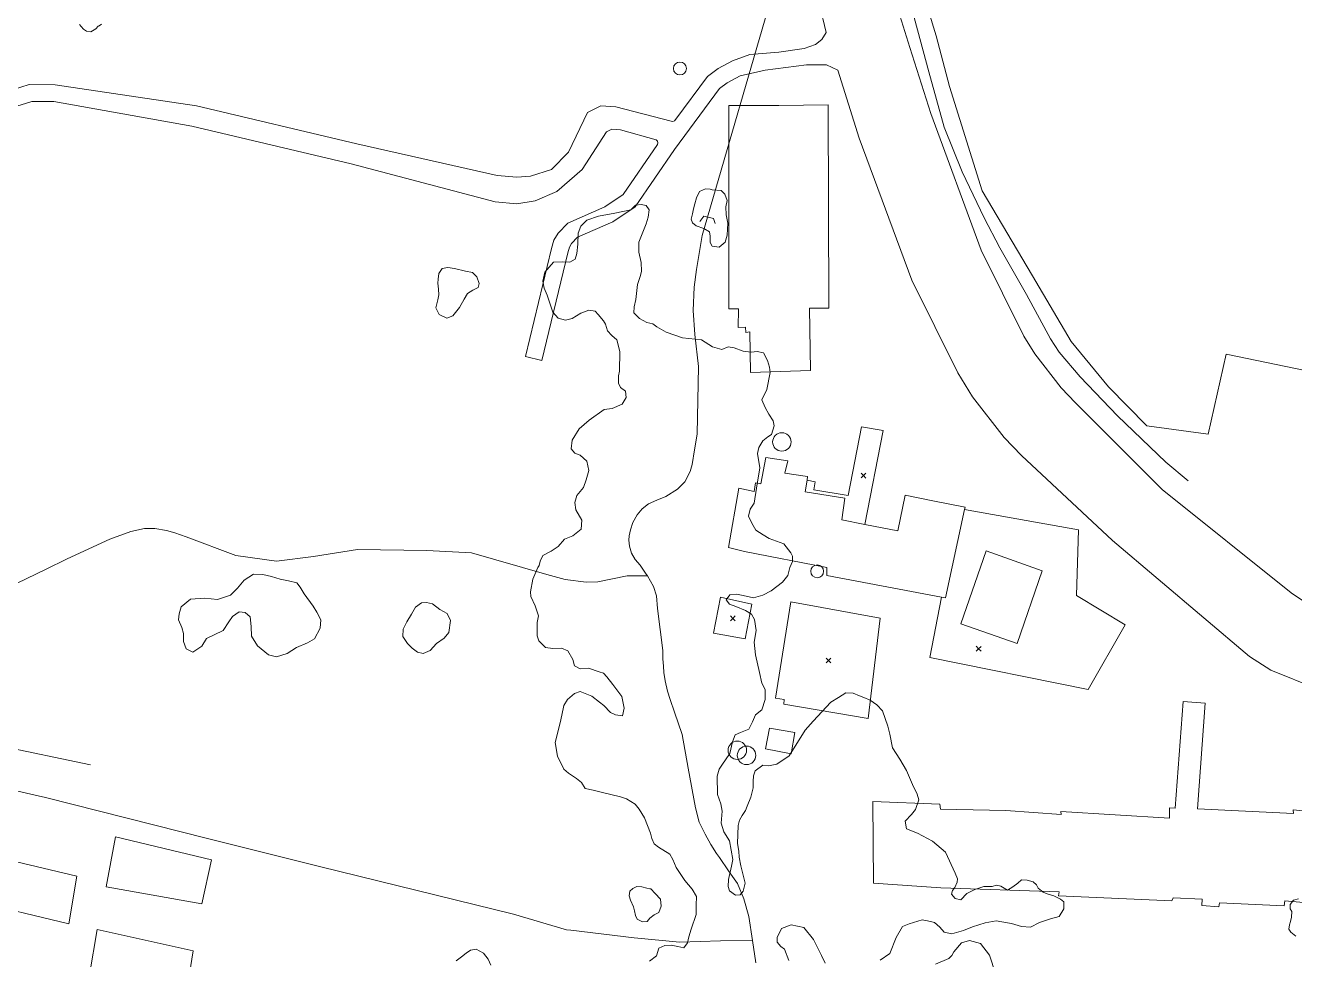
# Model space of a CAD drawing. Header units: metres. Extents: x 4652992 to 4879070, y 2074171 to 2309877.
# Drawn here: x 4654297 to 4654448.3, y 2307290.7 to 2307402.1 of the extents above; entities that cross this region are included whole.
import ezdxf

# ---------------------------------------------------------------- set-up
doc = ezdxf.new("R2010")
doc.units = ezdxf.units.M
doc.header["$MEASUREMENT"] = 0
doc.linetypes.add('DGN Style 3', pattern=[92.779933, 66.271381, -26.508552])
doc.layers.get('0').update_dxf_attribs({"color": 4, "lineweight": 0})
for name, color, linetype, lineweight in [('Level 1', 2, 'Continuous', 0), ('Level 18', 5, 'Continuous', 0), ('Level 19', 38, 'DGN Style 3', 0), ('Level 25', 19, 'Continuous', 0), ('Level 3', 46, 'Continuous', 0), ('Level 30', 5, 'Continuous', 0), ('Level 31', 38, 'Continuous', 0), ('Level 37', 3, 'Continuous', 0), ('Level 40', 1, 'Continuous', 0), ('Level 45', 9, 'Continuous', 0), ('Level 47', 6, 'Continuous', 0), ('Level 61', 4, 'Continuous', 0), ('Level 62', 4, 'Continuous', 0), ('Level 63', 3, 'Continuous', 0)]:
    doc.layers.add(name, color=color, linetype=linetype, lineweight=lineweight)

# ---------------------------------------------------------------- blocks, each defined once
blk = doc.blocks.new('POSTE')
at = {"color": 0, "linetype": 'ByBlock', "lineweight": -2}
blk.add_circle((0, 0), 0.770001, dxfattribs=at)
blk = doc.blocks.new('AL')
at = {"color": 0, "linetype": 'ByBlock', "lineweight": -2, "ltscale": 10}
blk.add_circle((0, 0), 1.100002, dxfattribs=at)
blk = doc.blocks.new('COTA')
at = {"color": 0, "linetype": 'ByBlock', "lineweight": -2, "ltscale": 10}
for p, q in [((0, 0), (-1.419522, -1.408457)), ((-1.408457, 1.419522), (0, 0)), ((1.419522, 1.408457), (0, 0)), ((0, 0), (1.408457, -1.419522))]:
    blk.add_line(p, q, dxfattribs=at)

msp = doc.modelspace()

# ---------------------------------------------------------------- linework, layer by layer
at = {"layer": 'Level 1'}
for points in [[(4654384.049076, 2307290.322202, 1368.831213), (4654383.661472, 2307292.98511, 1368.57588), (4654383.242678, 2307295.862307, 1368.3), (4654382.637087, 2307297.952883, 1368.28), (4654381.863528, 2307299.766482, 1368.24), (4654381.0907, 2307300.911074, 1368.2), (4654380.808901, 2307301.308291, 1368.18), (4654379.713076, 2307302.890688, 1368.14), (4654379.377688, 2307303.347109, 1368.14), (4654378.708681, 2307304.439089, 1368.12), (4654378.013918, 2307305.650088, 1368.08), (4654377.317873, 2307307.106081, 1368.08), (4654376.877932, 2307308.789675, 1368.08), (4654375.992922, 2307313.547488, 1368), (4654375.28528, 2307317.549929, 1367.92), (4654374.352907, 2307320.226076, 1367.8), (4654373.844912, 2307321.727114, 1367.7), (4654373.528322, 2307322.701723, 1367.62), (4654373.247927, 2307323.946718, 1367.5), (4654373.069521, 2307324.959719, 1367.42), (4654373.030703, 2307325.684878, 1367.42), (4654372.978518, 2307326.591921, 1367.38), (4654372.954104, 2307327.558901, 1367.34), (4654372.324282, 2307332.57831, 1367), (4654372.227724, 2307334.097292, 1367), (4654371.872683, 2307335.209902, 1366.98), (4654371.124087, 2307336.480288, 1366.9), (4654371.000628, 2307336.660276, 1366.9), (4654370.259524, 2307337.740725, 1366.9), (4654369.671694, 2307338.409304, 1366.9), (4654369.218081, 2307339.182131, 1366.9), (4654368.987124, 2307340.009707, 1366.88), (4654368.92969, 2307340.722109, 1366.88), (4654368.948733, 2307341.240298, 1366.88), (4654369.101687, 2307341.944521, 1366.88), (4654369.404482, 2307342.831728, 1366.88), (4654369.910891, 2307343.761111, 1366.88), (4654370.519289, 2307344.458498, 1366.86), (4654371.254092, 2307345.049929, 1366.82), (4654372.240725, 2307345.510927, 1366.8), (4654373.331301, 2307345.919314, 1366.78), (4654374.726931, 2307346.806521, 1366.78), (4654375.598086, 2307347.681521, 1366.76), (4654376.228701, 2307348.912905, 1366.72), (4654376.453127, 2307349.733706, 1366.64), (4654376.760317, 2307351.484316, 1366.58), (4654377.04468, 2307353.369875, 1366.56), (4654377.203676, 2307361.431887, 1366), (4654376.789309, 2307365.263308, 1365.38), (4654376.575075, 2307368.109926, 1365.08), (4654376.687929, 2307370.876894, 1365), (4654376.999331, 2307372.985476, 1364.92), (4654377.308474, 2307374.915285, 1364.88), (4654377.674319, 2307377.052492, 1364.74), (4654386.430483, 2307407.294924, 1364.22)], [(4654294.801089, 2307335.048891, 1373), (4654299.344118, 2307337.240114, 1372), (4654301.94208, 2307338.483523, 1371.68), (4654307.0105, 2307340.850283, 1371), (4654309.527102, 2307341.757082, 1370.66), (4654311.17029, 2307342.127688, 1370.6), (4654312.371096, 2307342.119326, 1370.52), (4654313.764895, 2307341.865114, 1370.46), (4654314.769717, 2307341.59009, 1370.4), (4654316.139895, 2307341.132082, 1370.34), (4654322.060122, 2307338.877505, 1370), (4654326.901125, 2307338.211306, 1369.52), (4654331.306093, 2307338.767885, 1369.38), (4654336.577517, 2307339.619082, 1369), (4654344.83893, 2307339.475893, 1368.36), (4654350.156313, 2307339.198305, 1368.24), (4654359.156313, 2307336.615298, 1368), (4654361.305117, 2307336.038332, 1367.72), (4654363.807497, 2307335.713503, 1367.44), (4654365.230105, 2307335.774294, 1367.36), (4654368.726504, 2307336.467531, 1367), (4654371.124087, 2307336.480288, 1366.900002)]]:
    msp.add_polyline3d(points, dxfattribs=at)
at = {"layer": 'Level 18', "color": 30}
for points in [[(4654449.121594, 2307423.284153, 1368.335443), (4654438.496784, 2307429.1146, 1367.633882), (4654425.048812, 2307436.450598, 1366.500835), (4654413.645093, 2307442.657347, 1365.608483), (4654403.44411, 2307448.031192, 1364.870103), (4654401.401282, 2307446.959524, 1364.698298), (4654400.630054, 2307445.643985, 1364.61167), (4654400.44162, 2307445.008088, 1364.593492), (4654400.412261, 2307441.495519, 1364.584514), (4654399.997595, 2307433.179256, 1364.537028), (4654399.384464, 2307420.78245, 1364.766904), (4654398.804535, 2307413.354173, 1364.990231), (4654400.450919, 2307405.881587, 1365.499576), (4654402.407985, 2307399.488688, 1365.846791), (4654404.91551, 2307391.592224, 1366.47045), (4654410.927368, 2307375.290209, 1368.079185), (4654416.032704, 2307365.044262, 1369.19853), (4654417.32861, 2307362.93444, 1369.373028), (4654420.475126, 2307358.876301, 1369.740149), (4654422.170906, 2307357.113501, 1369.89945), (4654432.531091, 2307346.767694, 1370.633236), (4654447.884767, 2307334.435834, 1371.939859), (4654449.495753, 2307333.370823, 1372.083605)], [(4654293.512247, 2307427.33574, 1369.547703), (4654305.229821, 2307424.011532, 1368.578529), (4654306.736979, 2307423.58396, 1368.45941), (4654316.21873, 2307421.512364, 1367.959448), (4654329.211517, 2307419.073678, 1367.306185), (4654344.634991, 2307415.684834, 1366.658465), (4654362.909101, 2307412.015269, 1365.719905), (4654373.629511, 2307409.859706, 1365.152713), (4654377.511177, 2307409.434245, 1364.930792), (4654384.80185, 2307408.950633, 1364.863522), (4654388.021137, 2307407.878246, 1365.045433), (4654390.122392, 2307406.805662, 1365.226911), (4654392.054805, 2307402.917443, 1365.580985), (4654392.46303, 2307401.255796, 1365.723349)], [(4654451.004801, 2307322.978355, 1372.428754), (4654445.487262, 2307325.228282, 1372.089371), (4654442.937507, 2307326.865846, 1371.92045), (4654426.583272, 2307340.67206, 1370.767193), (4654415.747458, 2307350.808942, 1370.140675), (4654413.656534, 2307352.982502, 1369.963704), (4654409.916032, 2307357.806719, 1369.584562), (4654408.155137, 2307360.673576, 1369.33875), (4654402.653088, 2307371.715688, 1368.280719), (4654396.40004, 2307388.671726, 1366.734478), (4654393.830089, 2307396.764775, 1366.02195)]]:
    msp.add_polyline3d(points, dxfattribs=at)
at = {"layer": 'Level 19', "linetype": 'DGN Style 3'}
for points in [[(4654294.4181, 2307394.1135, 1372.504299), (4654297.4082, 2307395.0568, 1372.279871), (4654300.5021, 2307395.0197, 1372.165969), (4654317.3586, 2307392.5229, 1372.008258), (4654336.4707, 2307387.999, 1371.684972), (4654353.2114, 2307384.2196, 1369.596898), (4654355.543, 2307384.024, 1369.109126), (4654357.1881, 2307384.1428, 1368.763095), (4654359.7021, 2307384.9304, 1368.154068), (4654361.7266, 2307387.0052, 1367.547572), (4654363.9734, 2307391.7407, 1367.149416), (4654365.5787, 2307392.5302, 1367.062253), (4654367.3792, 2307392.3962, 1366.928842), (4654373.975985, 2307390.696487, 1366.938902), (4654374.174121, 2307390.6679, 1366.939339), (4654374.361096, 2307390.737153, 1366.937188), (4654374.5239, 2307390.9196, 1366.931813), (4654378.2881, 2307396.0245, 1366.722176), (4654379.5755, 2307396.9816, 1366.650011), (4654381.2677, 2307397.8691, 1366.561218), (4654383.35857, 2307398.641651, 1366.51755), (4654386.815218, 2307398.912053, 1366.504149), (4654389.832173, 2307399.356226, 1366.278621), (4654391.190257, 2307399.822237, 1366.062373), (4654391.922726, 2307400.429801, 1365.88185), (4654392.46303, 2307401.255796, 1365.723349)], [(4654393.830089, 2307396.764775, 1366.02195), (4654392.499481, 2307397.406743, 1366.091471), (4654390.087371, 2307397.400621, 1366.421845), (4654385.169001, 2307396.77037, 1366.598079), (4654382.1966, 2307396.0979, 1366.601078), (4654380.6431, 2307395.2831, 1366.649453), (4654379.7208, 2307394.5975, 1366.737291), (4654374.3467, 2307387.3077, 1366.94802), (4654369.6574, 2307380.4785, 1367.218519), (4654367.007, 2307378.7047, 1367.40394), (4654362.8036, 2307376.8749, 1367.709288), (4654362.0944, 2307376.1115, 1367.763868), (4654361.8314, 2307375.6797, 1367.790311), (4654361.6237, 2307374.9775, 1367.826699), (4654358.5324, 2307362.1633, 1368.655949), (4654356.5882, 2307362.6323, 1368.751224), (4654359.6914, 2307375.4959, 1367.889639), (4654359.9875, 2307376.4973, 1367.832317), (4654360.4916, 2307377.3247, 1367.763463), (4654361.6225, 2307378.542, 1367.678089), (4654366.044, 2307380.4668, 1367.463281), (4654368.226, 2307381.9271, 1367.273654), (4654372.3301, 2307387.9041, 1367.049056), (4654372.392524, 2307388.106084, 1367.052569), (4654372.333045, 2307388.318034, 1367.063896), (4654372.181, 2307388.4567, 1367.082479), (4654367.9333, 2307389.6483, 1367.001436), (4654366.8748, 2307389.7271, 1367.074459), (4654366.2573, 2307389.4234, 1367.137668), (4654363.3681, 2307384.9254, 1367.516251), (4654360.3453, 2307382.2948, 1367.934518), (4654357.7503, 2307381.1939, 1368.497453), (4654355.5739, 2307380.8316, 1369.090812), (4654352.9718, 2307381.0886, 1369.720375), (4654335.8047, 2307385.5942, 1371.723127), (4654316.8141, 2307390.0893, 1372.074842), (4654300.3362, 2307393.0216, 1372.320056), (4654297.7045, 2307393.0531, 1372.437), (4654295.3047, 2307392.296, 1372.654432)]]:
    msp.add_polyline3d(points, dxfattribs=at)
at = {"layer": 'Level 25'}
msp.add_line((4654281.457628, 2307318.743796, 1378.755631), (4654304.703013, 2307313.943256, 1377.955631), dxfattribs=at)
at = {"layer": 'Level 3'}
for points in [[(4654435.625124, 2307347.808108, 1370.6724), (4654432.938723, 2307350.020876, 1370.4224), (4654427.205508, 2307355.546877, 1370), (4654422.732119, 2307360.20508, 1369.63), (4654420.236086, 2307363.145876, 1369.29), (4654419.201113, 2307364.729311, 1369.26), (4654416.324526, 2307370.02112, 1369), (4654413.171511, 2307375.569277, 1368), (4654411.271487, 2307379.150881, 1367.44), (4654408.646487, 2307384.657717, 1367), (4654406.519289, 2307389.959109, 1366.61), (4654404.697512, 2307396.570925, 1366), (4654401.990298, 2307406.637697, 1365.41), (4654400.562075, 2307413.072695, 1365), (4654400.383913, 2307417.141909, 1364.6)], [(4654160.418276, 2307344.10248, 1391.1795), (4654178.096316, 2307339.645876, 1389.4795), (4654206.106651, 2307332.544144, 1386.751346), (4654206.228274, 2307332.513308, 1386.7395), (4654206.610513, 2307332.403347, 1386.670697), (4654219.561526, 2307328.677675, 1384.3395), (4654229.9079, 2307326.180727, 1381.8595), (4654243.171694, 2307323.21332, 1379.3195), (4654259.158694, 2307319.591128, 1377.1795), (4654278.780886, 2307314.710085, 1376.0795), (4654299.344118, 2307310.026491, 1374.9795), (4654318.652285, 2307305.158877, 1372.7595), (4654332.034304, 2307301.820132, 1371.3995), (4654355.17029, 2307296.115298, 1370.0595), (4654361.492129, 2307294.256289, 1369.9195), (4654362.000674, 2307294.204714, 1370), (4654369.569521, 2307293.307131, 1369.78), (4654374.995913, 2307292.793276, 1369.36), (4654379.838477, 2307292.925998, 1369), (4654383.661472, 2307292.98511, 1368.5759)]]:
    msp.add_polyline3d(points, dxfattribs=at)
at = {"layer": 'Level 30', "color": 1, "elevation": 1376.451384, "flags": 128}
msp.add_lwpolyline([(4654418.212794, 2307337.065092), (4654415.214757, 2307328.418225), (4654408.509983, 2307330.728295), (4654411.526893, 2307339.460996), (4654418.212794, 2307337.065092)], dxfattribs=at)
at = {"layer": 'Level 30', "color": 1}
for points in [[(4654390.473342, 2307368.395823, 1371.1514), (4654390.577823, 2307360.963606, 1371.1514), (4654383.427537, 2307360.708174, 1371.1514), (4654383.338784, 2307365.558216, 1371.1514), (4654382.849929, 2307365.508904, 1371.1514), (4654382.825016, 2307366.112197, 1371.1514), (4654381.956279, 2307366.06892, 1370.9514), (4654382.005819, 2307368.310072, 1370.8514), (4654380.824471, 2307368.297721, 1370.6514), (4654380.843155, 2307392.542156, 1370.6514), (4654386.797195, 2307392.575326, 1371.7514), (4654392.676051, 2307392.650366, 1370.6514), (4654392.753824, 2307368.39986, 1370.6514), (4654390.473342, 2307368.395823, 1371.1514)], [(4654390.173664, 2307347.889939, 1371.85023), (4654389.9589, 2307346.484555, 1372.8514), (4654394.680673, 2307345.728974, 1373.4514), (4654394.331399, 2307343.13144, 1375.0514), (4654397.05998, 2307342.601948, 1375.0514), (4654401.005596, 2307341.836286, 1375.0514), (4654401.872166, 2307346.093591, 1375.0514), (4654405.373661, 2307345.371761, 1376.0514), (4654409.022401, 2307344.654754, 1375.2514), (4654408.961949, 2307344.374021, 1375.2514), (4654406.694899, 2307333.846026, 1375.2514), (4654406.218967, 2307333.935024, 1375.2514), (4654392.5408, 2307336.492803, 1375.2514), (4654392.51707, 2307337.483018, 1373.0514), (4654382.712137, 2307339.382687, 1371.6514), (4654380.804877, 2307339.853117, 1370.6514), (4654382.0461, 2307346.913517, 1370.6514), (4654383.851133, 2307346.539252, 1371.6514), (4654384.040148, 2307347.573517, 1371.6514), (4654384.670874, 2307347.431639, 1371.6514), (4654385.243824, 2307350.564216, 1371.2514), (4654387.890813, 2307350.175873, 1371.2514), (4654387.513136, 2307348.715279, 1371.5514), (4654390.237767, 2307348.309419, 1371.5514), (4654390.173664, 2307347.889939, 1371.85023)], [(4654458.367698, 2307296.698856, 1377.5514), (4654447.127417, 2307297.701135, 1377.5514), (4654447.080187, 2307297.130952, 1375.7514), (4654439.37266, 2307297.454584, 1375.7514), (4654439.268335, 2307296.987264, 1375.7514), (4654437.244473, 2307297.147152, 1375.7514), (4654437.285734, 2307297.897332, 1375.9514), (4654433.82323, 2307298.05317, 1375.9514), (4654433.673322, 2307297.697496, 1376.9514), (4654420.163694, 2307298.312541, 1376.9514), (4654420.221746, 2307298.796347, 1375.8514), (4654406.134858, 2307299.27506, 1375.8514), (4654398.086787, 2307299.817679, 1374.6514), (4654398.020648, 2307309.539814, 1375.8514), (4654405.997688, 2307309.221451, 1375.8514), (4654406.066456, 2307308.64964, 1375.8514), (4654413.868817, 2307308.479602, 1376.2514), (4654420.467227, 2307307.998021, 1376.3514), (4654420.451014, 2307308.378392, 1377.6514), (4654433.383143, 2307307.563191, 1377.6514), (4654433.398245, 2307308.786029, 1377.7514), (4654434.078024, 2307308.749652, 1377.8514), (4654435.023313, 2307321.489842, 1376.6514), (4654437.657141, 2307321.290126, 1376.6514)], [(4654437.657141, 2307321.290126, 1376.6514), (4654436.738223, 2307308.674921, 1377.8514), (4654448.186808, 2307308.125782, 1377.8514), (4654448.152842, 2307308.557505, 1377.8514), (4654462.563997, 2307307.140674, 1378.5514)]]:
    msp.add_polyline3d(points, dxfattribs=at)
at = {"layer": 'Level 31', "elevation": 1370.651384, "flags": 128}
msp.add_lwpolyline([(4654388.729078, 2307317.773604), (4654388.28589, 2307315.250103), (4654385.195657, 2307315.824831), (4654385.689238, 2307318.307298), (4654388.729078, 2307317.773604)], dxfattribs=at)
at = {"layer": 'Level 37'}
for points in [[(4654487.303648, 2307398.32048, 1374.351384), (4654478.733302, 2307406.05514, 1373.5323), (4654465.2637, 2307413.628289, 1372.0323), (4654438.534641, 2307428.282425, 1369.5323), (4654421.040744, 2307437.206234, 1368.5323), (4654408.427143, 2307443.715211, 1367.5323), (4654404.136517, 2307444.293216, 1367.5323), (4654402.958989, 2307433.411333, 1367.0323), (4654402.344203, 2307423.129675, 1367.5323), (4654402.51384, 2307410.904081, 1367.5323), (4654405.568482, 2307400.854631, 1368.0323), (4654407.150159, 2307394.834945, 1368.0323), (4654411.061134, 2307382.374228, 1368.9184), (4654417.049989, 2307372.236378, 1370.7184), (4654421.658335, 2307364.40268, 1371.0184), (4654426.121924, 2307358.999032, 1371.3184), (4654430.674373, 2307354.377562, 1371.6184), (4654437.999368, 2307353.353745, 1371.7184), (4654440.150951, 2307362.917088, 1371.7184), (4654464.53881, 2307357.842385, 1373.9184)], [(4654318.012168, 2307297.357793, 1376.851384), (4654319.129652, 2307302.593727, 1376.851384), (4654307.702093, 2307305.326647, 1377.951384), (4654306.571674, 2307299.398249, 1377.951384), (4654318.012168, 2307297.357793, 1376.851384)], [(4654303.099336, 2307300.654434, 1379.351384), (4654302.1197, 2307294.984217, 1379.351384), (4654290.540391, 2307297.738884, 1380.751384), (4654291.829346, 2307303.329829, 1380.751384), (4654303.099336, 2307300.654434, 1379.351384)], [(4654316.970067, 2307291.742248, 1376.851384), (4654316.081183, 2307286.268428, 1376.851384), (4654304.585412, 2307288.88589, 1378.551384), (4654305.506658, 2307294.293898, 1378.551384), (4654316.970067, 2307291.742248, 1376.851384)]]:
    msp.add_polyline3d(points, dxfattribs=at)
at = {"layer": 'Level 40', "color": 3, "flags": 128}
for points, elevation in [([(4654349.444438, 2307372.814926), (4654350.277009, 2307372.627462), (4654350.792282, 2307372.136673), (4654351.049736, 2307371.329177), (4654350.943858, 2307370.853335), (4654350.316011, 2307370.557471), (4654349.661691, 2307370.142644), (4654349.265008, 2307369.482436), (4654348.729455, 2307368.478743), (4654347.942797, 2307367.469124), (4654347.196001, 2307367.20002), (4654346.297405, 2307367.652117), (4654345.907723, 2307368.42688), (4654346.119453, 2307369.378578), (4654346.251785, 2307369.973395), (4654346.218933, 2307370.667867), (4654346.126608, 2307371.375738), (4654346.173002, 2307371.864997), (4654346.259097, 2307372.532713), (4654346.642563, 2307373.13348), (4654347.349705, 2307373.224117), (4654348.136079, 2307373.10952), (4654349.444438, 2307372.814926)], 1374.7), ([(4654331.27907, 2307332.841422), (4654331.716054, 2307332.153412), (4654332.176411, 2307331.238977), (4654332.098217, 2307330.224339), (4654331.450249, 2307328.96905), (4654330.607269, 2307328.494828), (4654329.29597, 2307327.90459), (4654328.179767, 2307327.196803), (4654326.915286, 2307326.817206), (4654325.931829, 2307327.038038), (4654324.628382, 2307328.14174), (4654323.91813, 2307329.259731), (4654323.886986, 2307330.446441), (4654323.76997, 2307331.57873), (4654323.145507, 2307332.087658), (4654322.427331, 2307332.175224), (4654321.638854, 2307331.61495), (4654321.201663, 2307330.97578), (4654320.530263, 2307329.946801), (4654319.460746, 2307329.449631), (4654318.547352, 2307328.991129), (4654317.977444, 2307328.086825), (4654316.931322, 2307327.363181), (4654316.135011, 2307327.763175), (4654315.814915, 2307328.646128), (4654315.8071, 2307329.606451), (4654315.596298, 2307330.317422), (4654315.205919, 2307331.21621), (4654315.291792, 2307331.934322), (4654315.54943, 2307332.761349), (4654316.642469, 2307333.695721), (4654318.367875, 2307333.824377), (4654319.874623, 2307333.633429), (4654321.396967, 2307334.176364), (4654322.247932, 2307335.017574), (4654323.044255, 2307335.944799), (4654324.16063, 2307336.652639), (4654325.261322, 2307336.626582), (4654326.315135, 2307336.389832), (4654327.353301, 2307336.082858), (4654328.33681, 2307335.861904), (4654329.320295, 2307335.640955), (4654329.718312, 2307335.109119), (4654330.209956, 2307334.335053), (4654331.27907, 2307332.841422)], 1375.3), ([(4654346.382035, 2307332.470486), (4654347.234037, 2307331.98361), (4654347.640316, 2307331.153692), (4654347.467916, 2307329.715163), (4654346.873592, 2307329.036188), (4654345.997851, 2307328.420423), (4654345.215854, 2307327.562016), (4654344.40272, 2307327.227623), (4654343.699154, 2307327.385641), (4654343.058189, 2307327.825046), (4654342.518877, 2307328.389352), (4654341.971805, 2307329.250867), (4654342.018923, 2307330.126665), (4654342.433503, 2307330.993798), (4654343.004464, 2307331.899676), (4654343.489413, 2307332.751013), (4654344.193188, 2307333.257717), (4654344.787376, 2307333.271959), (4654345.490964, 2307333.113883), (4654346.382035, 2307332.470486)], 1373.8), ([(4654372.06989, 2307298.584424), (4654372.679355, 2307297.904143), (4654372.765214, 2307297.069549), (4654372.488685, 2307296.316253), (4654371.942026, 2307296.058384), (4654371.412538, 2307295.633599), (4654371.113196, 2307295.265903), (4654370.560887, 2307295.226713), (4654369.922447, 2307295.532967), (4654369.692534, 2307295.965018), (4654369.600761, 2307296.529159), (4654369.485922, 2307296.989767), (4654369.118096, 2307297.778912), (4654368.963011, 2307298.302919), (4654369.038087, 2307298.884019), (4654369.377687, 2307299.188351), (4654369.861077, 2307299.406066), (4654370.453656, 2307299.381851), (4654371.074935, 2307299.242479), (4654371.437344, 2307299.16118), (4654371.540889, 2307299.137952), (4654372.06989, 2307298.584424)], 1373.4), ([(4654448.454136, 2307293.491772), (4654447.854733, 2307293.980951), (4654447.625483, 2307294.342714), (4654447.696422, 2307294.858738), (4654447.823437, 2307295.229188), (4654447.945981, 2307295.777964), (4654447.960848, 2307296.439579), (4654447.764344, 2307296.74968), (4654447.793107, 2307297.275194), (4654448.178146, 2307297.809383), (4654448.783009, 2307297.939562)], 1377.7)]:
    msp.add_lwpolyline(points, dxfattribs=dict(at, elevation=elevation))
at = {"layer": 'Level 40', "color": 3}
for points in [[(4654306.042665, 2307402.276696, 1374.640047), (4654305.762537, 2307402.06953, 1374.640047), (4654305.632346, 2307402.013625, 1374.740048), (4654305.351454, 2307401.691164, 1374.740048), (4654304.745045, 2307401.361424, 1374.740048), (4654304.228283, 2307401.440878, 1374.740048), (4654303.867307, 2307401.680364, 1374.740048), (4654303.612296, 2307401.978098, 1374.740048), (4654303.425074, 2307402.229897, 1374.740048)], [(4654379.90997, 2307382.422881, 1369.4), (4654380.381885, 2307382.002097, 1369.4), (4654380.654092, 2307381.249, 1369.4), (4654380.480728, 2307380.470545, 1369.4), (4654380.520062, 2307379.518404, 1369.4), (4654380.738919, 2307378.525834, 1369.4), (4654380.644696, 2307377.080598, 1369.2), (4654380.398099, 2307376.255585, 1369.2), (4654379.699333, 2307375.658233, 1369.2), (4654378.847999, 2307375.787112, 1369.2), (4654378.628739, 2307376.213889, 1369.2), (4654378.609222, 2307376.973067, 1369.2), (4654378.536352, 2307377.492677, 1369.2), (4654377.871392, 2307377.894082, 1369.2), (4654376.940299, 2307378.229648, 1369.2), (4654376.514757, 2307378.577124, 1369.2), (4654376.355334, 2307378.990453, 1369.2), (4654376.50205, 2307379.649327, 1369.2), (4654376.63543, 2307380.248308, 1369.2), (4654376.768811, 2307380.847295, 1369.2), (4654376.988732, 2307381.552596, 1369.2), (4654377.34172, 2307382.290824, 1369.2), (4654378.047055, 2307382.635128, 1369.2), (4654378.59915, 2307382.573621, 1369.2), (4654378.838596, 2307382.519663, 1369.2), (4654379.90997, 2307382.422881, 1369.4)], [(4654371.382212, 2307290.506192, 1373.7), (4654372.221582, 2307291.152397, 1373.7), (4654372.494372, 2307292.064723, 1373.7), (4654373.193737, 2307292.394642, 1373.7), (4654373.966538, 2307292.429945, 1373.7), (4654374.761292, 2307292.251718, 1373.7), (4654375.489803, 2307292.088345, 1373.7), (4654375.902266, 2307292.691192, 1373.7), (4654376.064577, 2307293.41968, 1373.7), (4654376.337384, 2307294.332003, 1373.7), (4654376.926789, 2307296.081738, 1374.3), (4654376.964175, 2307297.185115, 1374.3), (4654376.986817, 2307298.222335, 1374.3), (4654376.487229, 2307299.09878, 1374.3), (4654376.046263, 2307299.614643, 1374.3), (4654375.60529, 2307300.130517, 1374.3), (4654374.565988, 2307301.694494, 1373), (4654374.146564, 2307302.623935, 1373), (4654373.800644, 2307303.258452, 1373), (4654372.460235, 2307304.116134, 1373), (4654371.922611, 2307304.515233, 1373), (4654371.642958, 2307305.134915, 1373), (4654371.510674, 2307305.791152, 1373), (4654370.769745, 2307307.60328, 1374.2), (4654370.167024, 2307308.642217, 1374.2), (4654369.674419, 2307309.239377, 1374.2), (4654368.637416, 2307309.889224, 1374.2), (4654367.923893, 2307310.118893, 1374.2), (4654365.772347, 2307310.641386, 1375), (4654364.647926, 2307310.893768, 1375), (4654363.72191, 2307311.101617, 1375), (4654363.259164, 2307311.830522, 1375), (4654362.671344, 2307312.309715, 1375), (4654361.70135, 2307312.944154, 1375), (4654361.179649, 2307313.408521, 1375), (4654360.407643, 2307314.981223, 1376), (4654360.112297, 2307316.602266, 1377.9), (4654360.708105, 2307318.950155, 1379), (4654360.913241, 2307319.87148, 1379), (4654361.162337, 2307320.990248, 1379), (4654361.601415, 2307321.720856, 1379), (4654362.450009, 2307322.428596, 1379), (4654363.130214, 2307322.690436, 1379), (4654364.519367, 2307322.102028, 1379), (4654365.403872, 2307321.419674, 1379), (4654365.937492, 2307321.023432, 1379), (4654366.712189, 2307320.158471, 1379), (4654367.340895, 2307319.879084, 1379), (4654368.145153, 2307319.767561, 1379), (4654368.376547, 2307320.669586, 1378.1), (4654368.06308, 2307322.084326, 1376.9), (4654366.993243, 2307323.502543, 1376.9), (4654366.297086, 2307324.42112, 1376.9), (4654365.908658, 2307324.854835, 1376.9), (4654365.395457, 2307325.039409, 1376.9), (4654364.101593, 2307325.449178, 1378), (4654363.120359, 2307325.392813, 1378), (4654362.43951, 2307325.753344, 1378), (4654362.256751, 2307326.486371, 1378), (4654361.656712, 2307327.52075, 1378), (4654360.895251, 2307327.830216, 1378), (4654359.84803, 2307327.788676, 1378), (4654358.976613, 2307327.91524, 1378), (4654358.185994, 2307328.715676, 1378), (4654357.973841, 2307329.316965, 1378), (4654357.981769, 2307330.906894, 1378), (4654358.157839, 2307331.697808, 1378), (4654357.733517, 2307332.900475, 1378), (4654357.213927, 2307333.986166, 1378), (4654357.199487, 2307334.543095, 1378), (4654357.47105, 2307336.073937, 1378), (4654358.057504, 2307337.464824, 1378), (4654358.227685, 2307337.701007, 1378.2), (4654358.341863, 2307338.21392, 1378.4), (4654358.677353, 2307338.883935, 1378.4), (4654359.663528, 2307339.407684, 1378.4), (4654360.472238, 2307339.97132, 1378.4), (4654361.228492, 2307340.857344, 1378.4), (4654362.247455, 2307341.249463, 1378.4), (4654363.227133, 2307342.023128, 1378.4), (4654363.324563, 2307343.116073, 1377.3), (4654362.597434, 2307344.322752, 1375.9), (4654362.485709, 2307345.220448, 1375.9), (4654362.730054, 2307346.038088, 1375.9), (4654363.502019, 2307346.986396, 1375.9), (4654363.832145, 2307347.909418, 1375.9), (4654364.142574, 2307349.023873, 1375.9), (4654363.892469, 2307350.139762, 1375.9), (4654363.121207, 2307350.87424, 1375.9), (4654362.481597, 2307351.080446, 1375.9), (4654362.039964, 2307351.616127, 1375.9), (4654362.145919, 2307352.651994, 1375.9), (4654363.010443, 2307354.015918, 1375.9), (4654364.176565, 2307355.039137, 1375), (4654365.971833, 2307356.309255, 1373.7), (4654366.930842, 2307356.406052, 1373.7), (4654368.114902, 2307356.952332, 1373.7), (4654368.598044, 2307357.718845, 1373.7), (4654368.519054, 2307358.486829, 1373.7), (4654367.93067, 2307358.93183, 1373.7), (4654367.666364, 2307359.428944, 1373.7), (4654367.673391, 2307360.30264, 1373.7), (4654367.805946, 2307360.898013, 1373.7), (4654367.845084, 2307363.231788, 1372.9), (4654367.468367, 2307364.630963, 1372.9), (4654366.892592, 2307365.136121, 1372.9), (4654366.389657, 2307365.68748, 1372.9), (4654366.13181, 2307366.496638, 1372.9), (4654365.900239, 2307366.861738, 1372.9), (4654365.23845, 2307367.649252, 1374.1), (4654364.918027, 2307368.028007, 1375.7), (4654364.130173, 2307368.133246, 1376.9), (4654363.18147, 2307367.786399, 1376.9), (4654362.166758, 2307367.143046, 1376.9), (4654361.376193, 2307366.947397, 1376.9), (4654360.500165, 2307367.206889, 1376.9), (4654359.848276, 2307367.914109, 1376.9), (4654359.670647, 2307368.514567, 1376.9), (4654359.177121, 2307369.933468, 1376.9), (4654358.801934, 2307370.765269, 1376.9), (4654358.677086, 2307371.602995, 1376.9), (4654358.914672, 2307372.670517, 1376.9), (4654359.929707, 2307373.874371, 1376.9), (4654361.062857, 2307373.930573, 1376.9), (4654361.859961, 2307373.875614, 1376.9), (4654362.49912, 2307374.2299, 1376.9), (4654362.71681, 2307374.928231, 1376.9), (4654362.835855, 2307376.022474, 1376.9), (4654362.875936, 2307377.321373, 1376.9), (4654363.192522, 2307378.184308, 1376.9), (4654363.910902, 2307378.894451, 1376.9), (4654365.316197, 2307379.370021, 1376.4), (4654367.227204, 2307379.713146, 1375.7), (4654369.167672, 2307380.098304, 1374.2), (4654369.729825, 2307380.65917, 1374.2), (4654370.377682, 2307380.763208, 1374.2), (4654370.972531, 2307380.62918, 1374.2), (4654371.355652, 2307380.105349, 1374.2), (4654371.229633, 2307379.258737, 1374.2), (4654370.984649, 2307378.438937, 1374.2), (4654370.12426, 2307376.257835, 1374.2), (4654370.110453, 2307375.073515, 1374.2)], [(4654370.110453, 2307375.073515, 1374.2), (4654370.394055, 2307373.822235, 1374.2), (4654370.419993, 2307372.816497, 1374.2), (4654370.300751, 2307372.280919, 1374.2), (4654369.932653, 2307371.232253, 1372.7), (4654369.740194, 2307369.432998, 1371.9), (4654369.540873, 2307368.537749, 1371.9), (4654369.51402, 2307367.854377, 1371.9), (4654370.16996, 2307367.142633, 1371.9), (4654371.071287, 2307366.689017, 1371.9), (4654371.787132, 2307366.527851, 1371.9), (4654372.270853, 2307366.168262, 1371.9), (4654373.353395, 2307365.515935, 1372.7), (4654375.327065, 2307364.853523, 1375.7), (4654377.593988, 2307364.616636, 1378.4), (4654378.894787, 2307363.764519, 1378.4), (4654380.005265, 2307363.452366, 1378.4), (4654380.761217, 2307363.779263, 1378.4), (4654381.484047, 2307363.678656, 1378.4), (4654382.568101, 2307363.248177, 1378.4), (4654383.496035, 2307363.150428, 1376.9), (4654384.200601, 2307363.240824, 1376.9), (4654384.970833, 2307363.067409, 1376.9), (4654385.450883, 2307362.150015, 1376.9), (4654385.707142, 2307361.345278, 1376.9), (4654385.752825, 2307360.712465, 1376.9), (4654385.373664, 2307358.706662, 1375.8), (4654384.792965, 2307357.448647, 1373.6), (4654385.156058, 2307356.554219, 1373.6), (4654385.605164, 2307355.765481, 1373.6), (4654386.113756, 2307354.963373, 1373.6), (4654386.232387, 2307354.374061, 1373.6), (4654385.934182, 2307353.315953, 1373.6), (4654385.497635, 2307353.039118, 1373.6), (4654384.889049, 2307352.550949, 1373.6), (4654384.405909, 2307351.78451, 1373.6), (4654384.246779, 2307351.070194, 1373.6), (4654384.546642, 2307349.366833, 1374.7), (4654384.124403, 2307346.931572, 1377), (4654383.850931, 2307345.121677, 1378.8), (4654383.384254, 2307344.419589, 1378.8), (4654383.199874, 2307343.591933, 1378.8), (4654383.573669, 2307342.762912, 1378.8), (4654384.065636, 2307341.907331, 1378.8), (4654384.932059, 2307341.340019, 1378.8), (4654385.647534, 2307340.930815, 1378.8), (4654387.395477, 2307340.278367, 1378.5), (4654388.215851, 2307339.224519, 1378.5), (4654388.432329, 2307338.803262, 1378.5), (4654388.418783, 2307338.185349, 1378.5), (4654388.102538, 2307337.446946, 1378.25), (4654387.895027, 2307336.515641, 1378), (4654387.228402, 2307335.696771, 1378), (4654385.895552, 2307334.681701, 1378), (4654384.877753, 2307334.149358, 1378), (4654383.772243, 2307333.844308, 1378), (4654382.915906, 2307334.036805, 1378), (4654381.796053, 2307334.288538, 1378), (4654380.946829, 2307334.202645, 1378), (4654380.536526, 2307333.602904, 1378), (4654380.909575, 2307333.103873, 1378), (4654381.670709, 2307332.794399, 1378), (4654382.81238, 2307332.330201, 1378), (4654383.544113, 2307331.888957, 1378), (4654383.887759, 2307331.258178, 1378), (4654384.084592, 2307329.9685, 1378), (4654383.852875, 2307328.543983, 1376.8), (4654384.004348, 2307327.058418, 1375.4), (4654384.502103, 2307324.932668, 1374), (4654384.780904, 2307323.687788, 1374), (4654385.162994, 2307322.906527, 1374), (4654385.176956, 2307321.721197, 1374), (4654384.764173, 2307320.492674, 1374), (4654384.006001, 2307319.898051, 1374), (4654383.681762, 2307319.066886, 1374), (4654383.210358, 2307318.199244, 1374), (4654382.216868, 2307317.796542, 1374), (4654381.598673, 2307317.518158, 1374), (4654381.274444, 2307316.687002, 1374), (4654380.9646, 2307315.296348, 1374), (4654380.009314, 2307313.891332, 1375.2), (4654379.693152, 2307313.406926, 1375.2), (4654379.435549, 2307312.562257, 1375.2), (4654379.507748, 2307310.393976, 1375.2), (4654379.881726, 2307309.268732, 1375.2), (4654380.035477, 2307308.401203, 1375.2), (4654379.924453, 2307306.968376, 1375.2), (4654380.247041, 2307305.924165, 1375.2), (4654380.914846, 2307304.871915, 1375.2), (4654381.317491, 2307302.629819, 1375.2), (4654381.140736, 2307301.836576, 1375.2), (4654380.787231, 2307300.250117, 1375.2), (4654380.742673, 2307299.427242, 1375.2), (4654380.903951, 2307298.905222, 1375.2), (4654381.623436, 2307298.396783, 1375.2), (4654382.18164, 2307298.410356, 1375.2), (4654382.563847, 2307298.879835, 1375.2), (4654382.770062, 2307299.805228, 1375.2), (4654382.273473, 2307301.904501, 1376), (4654382.083318, 2307302.917881, 1376), (4654382.032383, 2307303.622686, 1376), (4654381.893536, 2307304.555249, 1376), (4654381.953526, 2307306.691343, 1376), (4654382.100677, 2307307.351738, 1376), (4654382.431204, 2307307.901633, 1376), (4654382.842476, 2307308.502748, 1376), (4654383.026231, 2307309.016252, 1376), (4654383.474489, 2307310.094486, 1376), (4654383.729183, 2307311.177448, 1374.7), (4654383.759054, 2307311.934851, 1374.7), (4654383.774184, 2307312.626109, 1374.7), (4654383.973, 2307313.206665, 1374.7), (4654384.892202, 2307313.903334, 1374.7), (4654385.568352, 2307313.820974, 1374.7), (4654386.58276, 2307314.009986, 1374.7), (4654388.037113, 2307314.990789, 1375.3), (4654389.944946, 2307318.05295, 1378.1), (4654390.911448, 2307319.138086, 1377.7), (4654393.01407, 2307321.398034, 1377), (4654393.901081, 2307321.960662, 1377), (4654394.788085, 2307322.523286, 1377), (4654395.674627, 2307322.462624, 1377), (4654396.436411, 2307322.152937, 1377), (4654396.949158, 2307321.968469, 1377), (4654397.710915, 2307321.658792, 1377), (4654398.479771, 2307321.070478, 1377), (4654399.153275, 2307320.365078, 1377), (4654399.789283, 2307318.559992, 1377), (4654400.059611, 2307317.598931, 1377), (4654400.348444, 2307315.964376, 1378.3), (4654401.214512, 2307314.620316, 1379.1), (4654402.017062, 2307313.266033, 1379.1), (4654402.746265, 2307311.582985, 1379.1), (4654403.315139, 2307310.419393, 1379.1), (4654403.511842, 2307309.75373, 1379.1), (4654403.116447, 2307308.59955, 1379.1), (4654402.641157, 2307308.015742, 1379.1), (4654401.856872, 2307307.20563, 1380.3), (4654402.029958, 2307306.294765, 1381.7), (4654403.343888, 2307305.784806, 1384.4), (4654405.120344, 2307304.837416, 1384.4), (4654406.678799, 2307303.527598, 1384.4), (4654407.829969, 2307301.006566, 1384.4), (4654408.090511, 2307300.331028, 1384.4), (4654408.068409, 2307299.924623, 1384.4), (4654407.792269, 2307299.300999, 1384.4), (4654407.509108, 2307298.953193, 1384.4), (4654407.407183, 2307298.496153, 1384.4), (4654407.841935, 2307297.987228, 1384.4), (4654408.49457, 2307297.840757, 1384.4), (4654409.233445, 2307298.59334, 1382.5), (4654410.16479, 2307299.082065, 1381.3), (4654411.232185, 2307299.421747, 1379.4), (4654412.237105, 2307299.406515, 1377.7), (4654412.756709, 2307299.566539, 1377.7), (4654413.283376, 2307299.448327, 1377.7), (4654414.08043, 2307298.992782, 1377.7), (4654414.724613, 2307299.401481, 1377.7), (4654415.302962, 2307299.824954, 1377.7), (4654415.734957, 2307300.212116, 1377.7), (4654416.422636, 2307300.196075, 1377.7), (4654417.132054, 2307299.967671, 1377.7), (4654417.534074, 2307299.60079, 1377.7), (4654417.723917, 2307299.21238, 1377.7), (4654418.308711, 2307298.735323, 1377.7), (4654418.820616, 2307298.551264, 1377.7), (4654419.595808, 2307298.30811, 1377.7), (4654420.392552, 2307297.914353, 1377), (4654420.805665, 2307297.577343, 1377), (4654420.787658, 2307296.767107, 1377), (4654420.25274, 2307295.828614, 1377), (4654419.218906, 2307295.572074, 1377), (4654417.90064, 2307295.135077, 1377), (4654416.797573, 2307294.568348, 1377), (4654415.755374, 2307294.639365, 1377), (4654414.532514, 2307294.995204, 1377), (4654414.067446, 2307295.099566, 1377), (4654412.732424, 2307295.317716, 1377), (4654411.403165, 2307295.082114, 1376), (4654409.910451, 2307294.60169, 1376), (4654408.840452, 2307294.189478, 1376), (4654407.442626, 2307293.769272, 1376), (4654406.511134, 2307293.978267, 1376), (4654405.994033, 2307294.583523, 1376), (4654405.381976, 2307295.128554, 1376), (4654404.528059, 2307295.320153, 1376), (4654403.907017, 2307295.4595, 1376), (4654402.353523, 2307294.98321, 1377.5), (4654401.55241, 2307294.632082, 1380), (4654400.793392, 2307293.334748, 1385.6), (4654400.020114, 2307291.423387, 1386.5), (4654398.891079, 2307290.65119, 1386.5)], [(4654392.314957, 2307290.280383, 1386.5), (4654391.903212, 2307291.193155, 1386.5), (4654391.563606, 2307291.816287, 1386.5), (4654390.938989, 2307293.10334, 1385.4), (4654389.765592, 2307294.525211, 1379.9), (4654388.26934, 2307294.847857, 1376.9), (4654387.104039, 2307294.39884, 1375.8), (4654386.598699, 2307293.339591, 1375.1), (4654386.613026, 2307292.781152, 1375.1), (4654387.053362, 2307292.265974, 1375.1), (4654387.471797, 2307291.963919, 1375.1), (4654387.999686, 2307290.59632, 1375.1)], [(4654348.3358, 2307290.576624, 1374.7), (4654348.979445, 2307291.029283, 1374.7), (4654349.508167, 2307291.453434, 1374.7), (4654350.02538, 2307291.825896, 1374.7), (4654350.703385, 2307291.945237, 1374.7), (4654351.576535, 2307291.478151, 1374.7), (4654352.122101, 2307290.758914, 1374.7), (4654352.449337, 2307290.034369, 1374.7)], [(4654405.470272, 2307290.161887, 1386.8), (4654407.082971, 2307290.837941, 1386.8), (4654407.442615, 2307291.181828, 1386.8), (4654407.687566, 2307291.645798, 1386.8), (4654408.586857, 2307292.717767, 1386.8), (4654409.540352, 2307292.975585, 1386.8), (4654410.832694, 2307292.638438, 1386.8), (4654411.929401, 2307291.213021, 1386.8), (4654412.621157, 2307289.029428, 1386.8)]]:
    msp.add_polyline3d(points, dxfattribs=at)
at = {"layer": 'Level 47'}
msp.add_polyline3d([(4654377.370209, 2307378.71707, 1365.820294), (4654377.854481, 2307379.358085, 1366.020295), (4654379.02402, 2307379.094592, 1366.020295), (4654379.223612, 2307378.497788, 1365.820294)], dxfattribs=at)
at = {"layer": 'Level 62', "flags": 128}
for points, elevation in [([(4654390.173859, 2307347.889895), (4654391.152895, 2307347.669651), (4654390.977175, 2307346.746071), (4654395.060637, 2307346.03817), (4654396.680494, 2307354.251524), (4654399.22659, 2307353.798909), (4654397.060018, 2307342.602145)], 1369.3), ([(4654383.577435, 2307333.107762), (4654382.804593, 2307328.961218), (4654379.027037, 2307329.628809), (4654379.860611, 2307333.912954), (4654383.577435, 2307333.107762)], 1368.6)]:
    msp.add_lwpolyline(points, dxfattribs=dict(at, elevation=elevation))
at = {"layer": 'Level 62', "extrusion": (-0.0297293492668486, 0.0319376415217159, 0.9990476229120412), "elevation": -63312.409513, "flags": 128}
msp.add_lwpolyline([(-4978942.743905, 1481041.328434), (-4978951.047933, 1481052.350659), (-4978945.526292, 1481057.914026), (-4978947.406917, 1481064.452119), (-4978938.901116, 1481067.083774), (-4978927.686426, 1481051.407858), (-4978933.623277, 1481047.105885)], dxfattribs=at)
at = {"layer": 'Level 62'}
msp.add_polyline3d([(4654398.876467, 2307331.422704, 1370.1), (4654397.44839, 2307319.474051, 1370.1), (4654387.389955, 2307321.157839, 1369.7), (4654387.425429, 2307321.722953, 1369.7), (4654386.38912, 2307321.894057, 1369.5), (4654388.251254, 2307333.363974, 1369.5), (4654398.876467, 2307331.422704, 1370.1)], dxfattribs=at)

# ---------------------------------------------------------------- block references
at = {"layer": 'Level 45', "zscale": 0.1}
for p in [(4654387.160756, 2307352.437689, 1368.809417), (4654381.852556, 2307315.672089, 1368.509417), (4654382.949701, 2307315.060171, 1368.509417)]:
    msp.add_blockref('AL', p, dxfattribs=at)
at = {"layer": 'Level 61', "zscale": 0.1}
for p in [(4654375.008412, 2307396.972039, 1367.340047), (4654391.378737, 2307337.007415, 1369.709417)]:
    msp.add_blockref('POSTE', p, dxfattribs=at)
at = {"layer": 'Level 63', "xscale": 0.2, "yscale": 0.2, "zscale": 0.1}
for p in [(4654396.909668, 2307348.420951, 1369.3), (4654381.306147, 2307331.401665, 1368.6), (4654410.630203, 2307327.780861, 1370.843523), (4654392.72657, 2307326.378463, 1369.818876)]:
    msp.add_blockref('COTA', p, dxfattribs=at)

doc.saveas('drawing.dxf')
